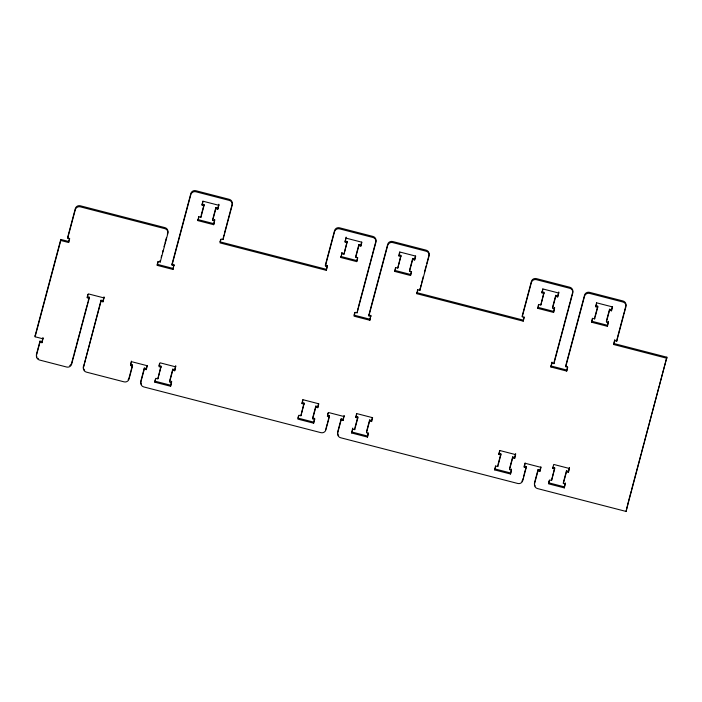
<?xml version="1.0" encoding="UTF-8"?>
<svg xmlns="http://www.w3.org/2000/svg" width="702" height="702" viewBox="0 0 702 702"><rect width="100%" height="100%" fill="white"/><g stroke="black" fill="none" stroke-linecap="round" stroke-linejoin="round"><path stroke-width="1.05" d="M41.953 342.69L41.944 341.637L39.97 341.128L39.988 342.181L41.953 342.69L42.989 338.812L35.118 336.784L35.1 335.723L60.776 239.426L68.647 241.462L68.664 242.515L60.793 240.488L60.776 239.426M35.118 336.784L60.793 240.488M39.97 341.128L36.522 354.054A4.072 4.01 -0.9 0 0 36.952 357.09M68.664 242.515L69.7 238.636L67.734 238.136L67.717 237.074L75.298 208.634A4.072 4.01 -0.9 0 1 80.265 205.774L164.909 227.623A4.072 4.01 -0.9 0 1 167.813 232.52L167.339 234.292M39.988 342.181L36.539 355.107A4.072 4.01 -0.9 0 0 39.444 360.003L66.672 367.032A4.072 4.01 -0.9 0 0 71.648 364.171L89.224 298.253L89.207 297.192L87.232 296.683L87.25 297.745L89.224 298.253M67.734 238.136L75.316 209.696A4.072 4.01 -0.9 0 1 80.282 206.836L164.926 228.685A4.072 4.01 -0.9 0 1 167.831 233.582L160.249 262.013L158.283 261.504L157.248 265.382L172.99 269.454L174.008 264.514M41.944 341.637L42.91 337.995M68.647 241.462L69.489 238.311M87.425 295.954L87.82 294.498M87.25 297.745L88.285 293.866L104.036 297.929L103.001 301.807L101.035 301.298L101.018 300.237L102.983 300.746L103.001 301.807M72.455 360.021L71.63 363.109A4.072 4.01 -0.9 0 1 69.744 365.558M72.727 358.994L73.824 354.87M74.096 353.843L76.027 346.63M76.299 345.603L79.317 334.275M79.589 333.239L80.142 331.177M80.414 330.151L81.511 326.035M81.792 325L82.336 322.938M82.617 321.911L83.713 317.795M83.986 316.76L87.004 305.431M87.285 304.405L87.829 302.343M88.11 301.307L89.207 297.192M130.651 364.013L130.519 364.496L132.494 365.005L132.502 366.067L129.063 378.992A4.072 4.01 -0.9 0 1 124.087 381.853L86.364 372.113A4.072 4.01 -0.9 0 1 83.459 367.225L101.018 300.237M83.459 367.225L101.035 301.298M102.983 300.746L103.887 297.358M130.905 363.048L131.423 361.109M157.248 265.382L157.423 263.601M157.617 262.873L158.003 261.416M132.502 366.067L130.537 365.558L131.572 361.679L147.323 365.751L146.288 369.621L144.314 369.12L144.305 368.059L146.27 368.568L146.288 369.621M129.905 374.701L129.045 377.93A4.072 4.01 -0.9 0 1 128.133 379.598M130.124 373.894L130.765 371.472M130.984 370.665L131.414 369.05M131.625 368.243L132.494 365.005M161.179 257.397L161.653 255.625M162.601 252.071L163.075 250.289M164.022 246.735L164.496 244.963M164.97 243.182L166.392 237.846M144.305 368.059L140.856 380.984A4.072 4.01 -0.9 0 0 141.506 384.371M174.026 265.575L172.06 265.066L172.043 264.005L190.821 193.559A4.072 4.01 -0.9 0 1 195.797 190.698L229.264 199.333A4.072 4.01 -0.9 0 1 232.16 204.229L230.642 209.942M144.314 369.12L140.874 382.046A4.072 4.01 -0.9 0 0 143.778 386.934L320.946 432.669A4.072 4.01 -0.9 0 0 325.912 429.808L329.361 416.883L329.343 415.821L327.501 415.347M172.06 265.066L190.839 194.621A4.072 4.01 -0.9 0 1 195.814 191.76L229.282 200.395A4.072 4.01 -0.9 0 1 232.178 205.291L223.052 239.54L221.077 239.031L220.042 242.91L326.342 270.349L327.36 265.417M146.27 368.568L147.113 365.417M172.99 269.454L173.885 264.996M170.604 386.267L171.621 381.326L170.604 386.267L154.852 382.195L155.353 379.203M159.494 363.689L158.977 365.628L160.942 366.137L160.96 367.199L157.862 378.826L155.888 378.317L154.852 382.195M213.68 224.693L214.698 219.752L213.68 224.693L197.938 220.63L198.692 216.655M197.938 220.63L198.964 216.751L200.939 217.26L204.036 205.625L202.071 205.116L202.825 201.149M202.071 205.116L203.106 201.237L218.849 205.3L217.822 209.178L215.847 208.669L215.83 207.608L217.804 208.117L217.822 209.178M160.942 366.137L157.862 378.826M201.202 215.137L204.019 204.563L202.053 204.054M172.753 369.182L172.771 370.244L174.737 370.753L174.728 369.691L172.753 369.182L169.656 380.817L169.673 381.879L171.639 382.388M215.83 207.608L212.732 219.243L212.75 220.305L214.715 220.814M169.673 381.879L172.771 370.244M212.75 220.305L215.847 208.669M174.728 369.691L175.754 365.812L174.737 370.753M217.804 208.117L218.831 204.238L218.849 205.3M220.095 241.611L220.612 239.672M223.052 239.54L223.411 237.057M223.605 236.346L223.982 234.916M224.359 233.485L224.745 232.064M224.938 231.344L226.263 226.351M226.456 225.64L226.834 224.21M227.027 223.499L227.597 221.358M227.79 220.639L229.694 213.505M229.879 212.794L230.449 210.653M327.378 266.47L325.412 265.97L325.395 264.908L334.529 230.651A4.072 4.01 -0.9 0 1 339.496 227.79L372.964 236.434A4.072 4.01 -0.9 0 1 375.868 241.321L372.341 254.536M325.412 265.97L334.547 231.713A4.072 4.01 -0.9 0 1 339.514 228.852L372.981 237.487A4.072 4.01 -0.9 0 1 375.886 242.383L357.099 312.829L355.133 312.32L354.098 316.198L369.849 320.261L370.867 315.33M326.342 270.349L327.299 265.654M298.403 416.128L297.885 418.067L313.636 422.13L313.654 423.192L297.902 419.12L298.938 415.251L300.904 415.751L304.01 404.124L303.992 403.062L302.018 402.553L302.035 403.615L304.01 404.124M302.281 401.588L302.799 399.649M340.979 257.555L341.997 252.615L340.979 257.555L356.73 261.618L357.766 257.739L355.791 257.23L355.774 256.169L358.88 244.542L360.846 245.042L360.863 246.104L358.897 245.595L358.88 244.542M342.014 253.676L343.98 254.185L347.086 242.55L345.112 242.041L345.875 238.075M302.035 403.615L303.071 399.736L318.822 403.799L317.787 407.678L315.821 407.169L315.803 406.107L317.769 406.616L317.787 407.678M345.112 242.041L346.13 237.1M303.992 403.062L300.904 415.751M345.103 240.979L347.069 241.488L343.98 254.185M315.803 406.107L312.697 417.743L312.715 418.804L314.68 419.313L313.654 423.192M312.715 418.804L315.821 407.169M355.791 257.23L358.897 245.595M313.636 422.13L314.408 419.217M317.769 406.616L318.541 403.711M356.73 261.618L357.485 257.652M360.846 245.042L361.627 242.137M360.863 246.104L361.899 242.225L346.147 238.162M327.501 414.829L327.957 413.136M354.15 314.9L354.729 312.715M326.114 427.939L326.544 426.325M326.755 425.517L327.185 423.903M327.404 423.095L328.053 420.673M328.264 419.866L328.694 418.243M328.913 417.436L329.343 415.821M357.099 312.829L358.02 308.248M358.257 307.371L362.952 289.759M363.188 288.873L366.479 276.544M366.707 275.667L368.585 268.62M368.822 267.743L369.998 263.338M370.235 262.46L372.113 255.414M341.154 418.875L341.172 419.928L343.138 420.437L343.12 419.384L341.154 418.875L337.706 431.8A4.072 4.01 -0.9 0 0 338.627 435.503M370.884 316.383L368.91 315.882L368.892 314.821L387.679 244.375A4.072 4.01 -0.9 0 1 392.646 241.514L426.114 250.149A4.072 4.01 -0.9 0 1 429.019 255.045L428.632 256.476M341.172 419.928L337.723 432.853A4.072 4.01 -0.9 0 0 340.628 437.75L517.795 483.485A4.072 4.01 -0.9 0 0 522.762 480.624L526.21 467.699L526.193 466.637L524.227 466.128L524.482 465.163M368.91 315.882L387.697 245.437A4.072 4.01 -0.9 0 1 392.664 242.567L426.132 251.211A4.072 4.01 -0.9 0 1 429.036 256.107L419.901 290.356L417.936 289.847L416.9 293.726L523.201 321.165L524.236 317.286L522.262 316.777L522.244 315.724L531.379 281.467A4.072 4.01 -0.9 0 1 536.354 278.606L569.813 287.241A4.072 4.01 -0.9 0 1 572.718 292.137L571.779 295.665M343.12 419.384L344.024 415.988M369.849 320.261L370.796 315.567M343.138 420.437L344.155 415.505M369.603 419.998L369.621 421.06L371.595 421.569L371.577 420.507L369.603 419.998L366.505 431.633L366.523 432.695L368.489 433.204L367.453 437.083L351.711 433.011L352.465 429.045M352.729 428.08L352.746 429.133L354.712 429.642L357.809 418.015L355.844 417.506L356.598 413.531M412.688 258.424L412.697 259.486L414.671 259.994L414.654 258.933L412.688 258.424L409.582 270.059L409.599 271.121L411.565 271.63L410.538 275.509L394.787 271.437L395.542 267.471M399.166 253.905L399.684 251.965M351.711 433.011L352.746 429.133M355.844 417.506L356.879 413.627L372.622 417.69L371.595 421.569M394.787 271.437L395.823 267.567L397.788 268.067L400.895 256.441L400.877 255.379L398.903 254.87L398.92 255.932L400.895 256.441M398.92 255.932L399.956 252.053L415.707 256.116L414.671 259.994M354.975 427.527L357.792 416.953L355.826 416.444M400.877 255.379L397.788 268.067M366.523 432.695L369.621 421.06M409.599 271.121L412.697 259.486M367.453 437.083L368.217 433.108M371.577 420.507L372.35 417.602M410.538 275.509L411.293 271.534M414.654 258.933L415.426 256.028M416.9 293.726L417.137 291.699M417.33 290.97L417.725 289.514M419.901 290.356L421.024 285.012M421.595 282.871L421.981 281.449M422.165 280.739L422.736 278.597M422.929 277.878L423.306 276.456M424.447 272.174L424.833 270.744M425.017 270.033L425.587 267.892M425.781 267.172L426.167 265.751M426.737 263.61L427.685 260.038M427.878 259.328L428.448 257.186M522.262 316.777L531.396 282.529A4.072 4.01 -0.9 0 1 536.363 279.668L569.831 288.303A4.072 4.01 -0.9 0 1 572.735 293.199L553.957 363.645L551.983 363.136L551.965 362.074M523.201 321.165L524.025 316.953M512.653 456.923L512.671 457.985L514.636 458.494L514.619 457.432L512.653 456.923L509.555 468.559L509.564 469.62L511.539 470.129L510.503 474.008L494.752 469.936L495.515 465.97M494.752 469.936L495.787 466.058L497.753 466.567L500.859 454.94L498.894 454.431L499.648 450.456M538.074 306.335L538.592 304.396M553.58 312.434L554.598 307.494L553.58 312.434L537.829 308.371L538.864 304.493L540.838 305.001L543.936 293.366L541.97 292.857L542.725 288.891M498.894 454.431L499.921 450.552L515.672 454.615L514.636 458.494M541.97 292.857L543.006 288.978L558.748 293.041L557.713 296.92L555.747 296.411L555.73 295.349L557.695 295.858L557.713 296.92M498.025 464.452L500.842 453.878L498.876 453.369M541.953 291.795L543.918 292.304L540.838 305.001M555.73 295.349L552.632 306.985L552.649 308.046L554.615 308.555M509.564 469.62L512.671 457.985M552.649 308.046L555.747 296.411M510.503 474.008L511.521 469.068M514.619 457.432L515.654 453.553M557.695 295.858L558.731 291.979L558.748 293.041M524.745 464.189L525.07 462.978M625.868 305.861A4.072 4.01 -0.9 0 0 622.964 300.965L589.496 292.33A4.072 4.01 -0.9 0 0 584.529 295.191L565.751 365.637L565.768 366.69L567.734 367.199L566.698 371.077L550.947 367.014L551.254 364.742M551.447 364.013L551.842 362.565M526.21 467.699L524.245 467.19L525.28 463.311L541.023 467.374L539.987 471.253L538.022 470.744L538.004 469.691L539.97 470.191L539.987 471.253M550.947 367.014L551.983 363.136M522.964 478.755L522.744 479.563A4.072 4.01 -0.9 0 1 521.832 481.23M523.394 477.141L523.824 475.526M524.043 474.719L524.473 473.104M524.684 472.297L525.333 469.866M525.544 469.059L526.193 466.637M554.168 361.705L557.458 349.377M557.695 348.499L559.573 341.453M559.801 340.567L560.977 336.17M561.214 335.284L563.092 328.246M563.329 327.36L564.505 322.955M564.733 322.078L566.611 315.031M566.847 314.154L568.023 309.749M568.26 308.871L570.138 301.825M570.366 300.947L571.542 296.542M538.004 469.691L534.555 482.616A4.072 4.01 -0.9 0 0 535.214 485.995M538.022 470.744L534.573 483.669A4.072 4.01 -0.9 0 0 537.478 488.566L626.061 511.433L666.882 357.204L613.732 343.48L613.75 344.542L666.9 358.266M565.768 366.69L584.547 296.244A4.072 4.01 -0.9 0 1 589.513 293.383L622.981 302.027A4.072 4.01 -0.9 0 1 625.886 306.923L616.751 341.172L614.785 340.663L614.768 339.601M539.97 470.191L540.882 466.804M566.698 371.077L567.523 366.865M549.061 480.826L548.543 482.765L564.294 486.837L564.311 487.89L548.56 483.827L549.596 479.949L551.561 480.458L554.668 468.822L554.65 467.769L552.676 467.26L552.693 468.322L554.668 468.822M607.388 326.325L608.406 321.384L607.388 326.325L591.637 322.253L592.4 318.287M591.637 322.253L592.672 318.375L594.638 318.883L597.744 307.257L595.77 306.748L596.533 302.773M552.693 468.322L553.729 464.443L569.48 468.506L568.444 472.385L566.479 471.876L566.461 470.814L568.427 471.323L568.444 472.385M595.77 306.748L596.805 302.869L612.556 306.932L611.521 310.81L609.555 310.302L609.538 309.24L611.503 309.749L611.521 310.81M554.65 467.769L551.561 480.458M594.91 316.769L597.727 306.195L595.761 305.686M566.461 470.814L563.355 482.449L563.373 483.511L565.347 484.02L564.311 487.89M609.538 309.24L606.431 320.875L606.449 321.937L608.423 322.446M563.373 483.511L566.479 471.876M606.449 321.937L609.555 310.302M564.294 486.837L565.329 482.958L565.347 484.02M568.427 471.323L569.462 467.444L569.48 468.506M611.503 309.749L612.284 306.844M613.925 342.752L614.443 340.812M613.75 344.542L614.785 340.663M617.304 337.969L616.751 341.172M617.497 337.258L617.874 335.828M618.067 335.117L619.401 330.124M619.594 329.405L620.735 325.131M620.919 324.412L622.823 317.278M623.016 316.567L623.394 315.137M623.78 313.706L624.157 312.285M624.35 311.565L625.675 306.572M628.343 501.754L626.061 511.433M628.597 500.798L631.151 491.224M631.405 490.268L641.101 453.896M641.356 452.93L643.909 443.357M644.164 442.4L648.762 425.175M649.017 424.219L651.57 414.645M651.825 413.689L656.423 396.454M656.677 395.498L659.222 385.924M659.485 384.968L666.882 357.204M197.92 219.568L213.662 223.631M340.961 256.493L356.713 260.556M394.77 270.384L410.521 274.447M553.562 311.372L537.82 307.309L537.829 308.371M591.619 321.2L607.37 325.263M325.395 264.908L326.132 265.093M419.392 289.171L419.884 289.294M220.033 241.848L326.333 269.296M416.883 292.664L523.183 320.103M67.717 237.074L68.454 237.258M159.74 260.828L160.249 262.013M172.043 264.005L173.025 264.259M368.892 314.821L369.629 315.005M157.23 264.321L172.982 268.392M354.08 315.137L369.831 319.208M550.93 365.953L566.681 370.015M175.772 366.874L160.03 362.811L158.994 366.69L160.96 367.199M35.1 335.723L35.591 335.846M344.173 416.558L328.422 412.495L327.386 416.374L329.361 416.883M154.844 381.142L170.586 385.205M351.693 431.949L367.444 436.021M494.734 468.883L510.486 472.946M597.727 306.195L597.744 307.257M594.62 317.83L594.638 318.883M553.939 362.583L553.957 363.645M543.918 292.304L543.936 293.366M524.227 466.128L524.245 467.19M500.842 453.878L500.859 454.94M497.744 465.514L497.753 466.567M357.792 416.953L357.809 418.015M354.694 428.58L354.712 429.642M347.069 241.488L347.086 242.55M314.671 418.252L314.68 419.313M204.019 204.563L204.036 205.625M200.921 216.198L200.939 217.26M130.519 364.496L130.537 365.558M104.019 296.867L104.036 297.929M42.971 337.759L42.989 338.812M84.652 370.156A4.072 4.01 -0.9 0 1 83.441 366.163M325.895 428.746A4.072 4.01 -0.9 0 1 325.456 429.773M38.382 358.511A4.072 4.01 -0.9 0 1 38.048 358.301"/></g></svg>
